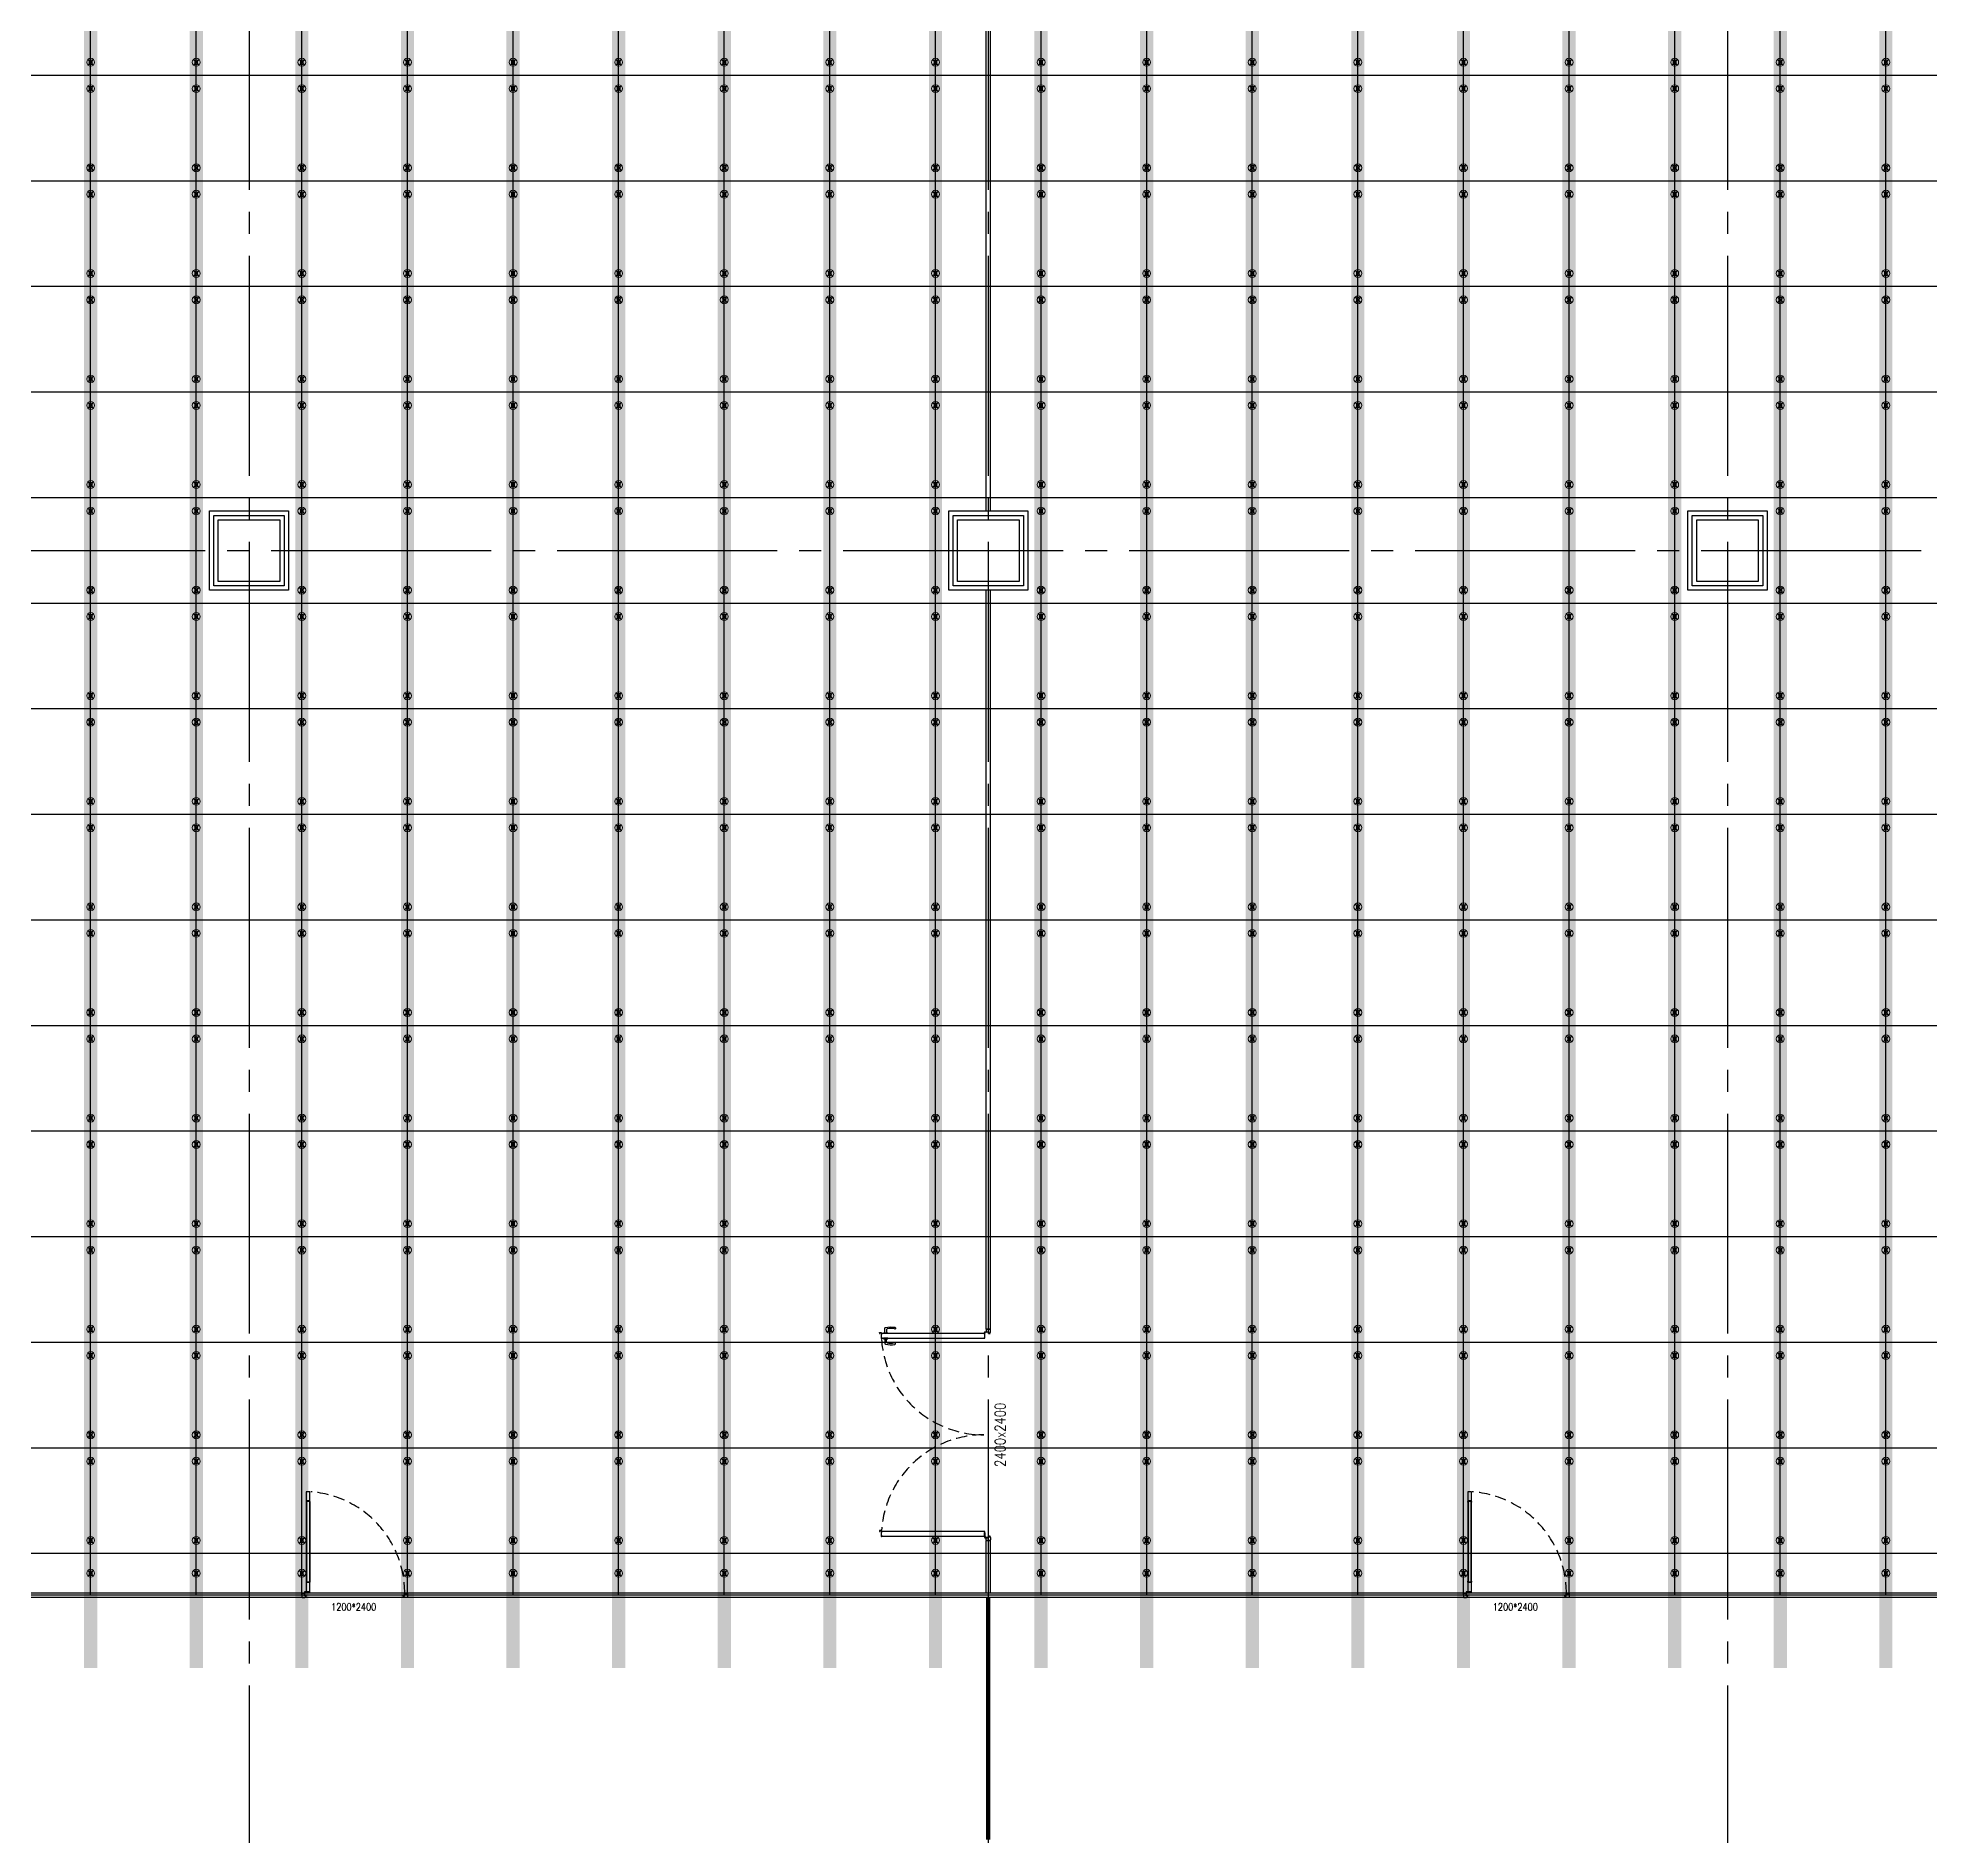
# Model space of a CAD drawing. Header units: millimetres. Extents: x -960 to 41501, y -1010 to 11880.
# Drawn here: x 3240 to 5390, y 39 to 2083 of the extents above; entities that cross this region are included whole.
import ezdxf
from ezdxf.enums import TextEntityAlignment as Align

# ---------------------------------------------------------------- set-up
doc = ezdxf.new("R2010")
doc.units = ezdxf.units.MM
doc.header["$LTSCALE"] = 100
for name, pattern in [('188K-SM-03-F10-ARCH-PA-Y2257103$0$AP5A-SM-03-F20-ARCH-PA-Y2230801+Y2230803$0$ALL-PA-TXT-Y2221201$0$DASHED', [19.05, 12.7, -6.35]), ('188K-SM-03-F10-ARCH-PA-Y2257103$0$DASHED', [19.05, 12.7, -6.35]), ('X-S-FAB-L10$0$COL-CEN-LIN', [3.25, 2.5, -0.25, 0.25, -0.25])]:
    doc.linetypes.add(name, pattern=pattern)
for name, color, linetype in [('0-XREF', 7, 'Continuous'), ('188K-SM-03-F10-ARCH-CEIL-Y2257103$0$K-CEIL-4.2', 6, 'Continuous'), ('188K-SM-03-F10-ARCH-CEIL-Y2257103$0$K-CEIL-4.2-AREA', 6, 'Continuous'), ('188K-SM-03-F10-ARCH-CEIL-Y2257103$0$K-鋼構', 111, 'Continuous'), ('188K-SM-03-F10-ARCH-PA-Y2257103$0$K-Divider-7.5', 53, 'Continuous'), ('188K-SM-03-F10-ARCH-PA-Y2257103$0$K-Door', 53, 'Continuous'), ('188K-SM-03-F10-ARCH-PA-Y2257103$0$K-P1S-4.2-單抗', 53, 'Continuous'), ('188K-SM-03-F10-ARCH-PA-Y2257103$0$K-P2D-4.2-雙抗', 53, 'Continuous'), ('X-S-FAB-L10$0$0-DIM-TXT', 8, 'Continuous'), ('X-S-FAB-L10$0$BLOCK', 8, 'Continuous'), ('X-S-FAB-L10$0$CCL', 8, 'X-S-FAB-L10$0$COL-CEN-LIN'), ('X-S-FAB-L10$0$COL-S', 8, 'Continuous')]:
    doc.layers.add(name, color=color, linetype=linetype)
doc.layers.add('188K-SM-03-F10-ARCH-CEIL-Y2257103$0$K-吊點-標準', color=6, linetype='Continuous', lineweight=9)
doc.styles.add('188K-SM-03-F10-ARCH-PA-Y2257103$0$14P7-XFDP10$0$AA-TXT', font='simplex.shx', dxfattribs={"width": 0.8, "bigfont": 'chineset.shx'})
doc.styles.add('188K-SM-03-F10-ARCH-PA-Y2257103$0$AP5A-SM-03-F20-ARCH-PA-Y2230801+Y2230803$0$ALL-PA-TXT-Y2221201$0$Standard', font='txt.shx', dxfattribs={"bigfont": 'chineset.shx'})
doc.styles.add('X-S-FAB-L10$0$CHINA', font='simplex.shx', dxfattribs={"width": 0.75, "bigfont": 'chineset.shx'})
doc.styles.add('X-S-FAB-L10$0$Standard', font='', dxfattribs={"width": 0.8})
doc.styles.add('X-S-FAB-L10$0$TG_NOTE_TEXT', font='simplex.shx', dxfattribs={"width": 0.75, "bigfont": 'chineset.shx'})
doc.styles.get('X-S-FAB-L10$0$Standard').set_extended_font_data('Microsoft JhengHei')

# ---------------------------------------------------------------- blocks, each defined once
blk = doc.blocks.new('X-S-FAB-L10$0$FAB2-L05')
at = {"layer": 'X-S-FAB-L10$0$CCL'}
for p, q in [((-22680, 11005), (-22680, 0)), ((-21840, 11005), (-21840, 0)), ((-21000, 11005), (-21000, 0)), ((-26880, 2220), (1210, 2220))]:
    blk.add_line(p, q, dxfattribs=at)
at = {"layer": 'X-S-FAB-L10$0$COL-S'}
for points in [[(-22715, 2255), (-22645, 2255), (-22645, 2185), (-22715, 2185)], [(-21875, 2255), (-21805, 2255), (-21805, 2185), (-21875, 2185)], [(-21035, 2255), (-20965, 2255), (-20965, 2185), (-21035, 2185)]]:
    blk.add_lwpolyline(points, close=True, dxfattribs=at)
blk = doc.blocks.new('X-S-FAB-L10')
at = {"layer": 'X-S-FAB-L10$0$COL-S'}
for p, q in [((3445, 1535), (3515, 1535)), ((3445, 1465), (3445, 1535)), ((3515, 1535), (3515, 1465)), ((4285, 1535), (4355, 1535)), ((4285, 1465), (4285, 1535)), ((4355, 1535), (4355, 1465)), ((5125, 1535), (5195, 1535)), ((5125, 1465), (5125, 1535)), ((5195, 1535), (5195, 1465)), ((3515, 1465), (3445, 1465)), ((4355, 1465), (4285, 1465)), ((5195, 1465), (5125, 1465))]:
    blk.add_line(p, q, dxfattribs=at)
at = {"layer": 'X-S-FAB-L10$0$BLOCK'}
blk.add_blockref('X-S-FAB-L10$0$FAB2-L05', (26160, -720), dxfattribs=at)
at = {"style": 'X-S-FAB-L10$0$TG_NOTE_TEXT', "width": 0.5, "flags": 1}
for p in [(7463.3, 9020), (18268.3, 8649), (11197.8, 4800.2), (16485.8, 4800.2), (25420.3, 2635), (13360, 320, 0), (7463.3, -33.3)]:
    blk.add_attdef('WH', text='', height=20, dxfattribs=at).set_placement(p, align=Align.BOTTOM_LEFT)
at = {"width": 0.5}
for style, p in [('X-S-FAB-L10$0$TG_NOTE_TEXT', (7585, 9020)), ('X-S-FAB-L10$0$TG_NOTE_TEXT', (18390, 8649)), ('X-S-FAB-L10$0$TG_NOTE_TEXT', (11117.5, 4813.5)), ('X-S-FAB-L10$0$TG_NOTE_TEXT', (16607.5, 4813.5)), ('X-S-FAB-L10$0$TG_NOTE_TEXT', (25350, 2635)), ('X-S-FAB-L10$0$Standard', (13129.4, 325, 0)), ('X-S-FAB-L10$0$TG_NOTE_TEXT', (7585, -20))]:
    blk.add_attdef('DESC', text='', height=10, dxfattribs=dict(at, style=style)).set_placement(p, align=Align.BOTTOM_LEFT)
for tag, style, p in [('TYPE', 'X-S-FAB-L10$0$TG_NOTE_TEXT', (7619.3, 9020)), ('NO', 'X-S-FAB-L10$0$TG_NOTE_TEXT', (7650.1, 9020)), ('TYPE', 'X-S-FAB-L10$0$TG_NOTE_TEXT', (18424.2, 8649)), ('NO', 'X-S-FAB-L10$0$TG_NOTE_TEXT', (18455, 8649)), ('NO', 'X-S-FAB-L10$0$TG_NOTE_TEXT', (11088.6, 4813.5)), ('TYPE', 'X-S-FAB-L10$0$TG_NOTE_TEXT', (11151.8, 4813.5)), ('TYPE', 'X-S-FAB-L10$0$TG_NOTE_TEXT', (16641.8, 4813.5)), ('NO', 'X-S-FAB-L10$0$TG_NOTE_TEXT', (16672.6, 4813.5)), ('NO', 'X-S-FAB-L10$0$TG_NOTE_TEXT', (25313, 2635)), ('TYPE', 'X-S-FAB-L10$0$TG_NOTE_TEXT', (25350, 2635)), ('NO', 'X-S-FAB-L10$0$Standard', (13100, 320, 0)), ('TYPE', 'X-S-FAB-L10$0$Standard', (13129.4, 320, 0)), ('TYPE', 'X-S-FAB-L10$0$TG_NOTE_TEXT', (7619.3, -20)), ('NO', 'X-S-FAB-L10$0$TG_NOTE_TEXT', (7650.1, -20))]:
    blk.add_attdef(tag, text='', height=10, dxfattribs=dict(at, style=style)).set_placement(p, align=Align.BOTTOM_RIGHT)
at = {"style": 'X-S-FAB-L10$0$TG_NOTE_TEXT', "width": 0.5, "flags": 1}
for rotation, p in [(180, (43, 7480)), (180, (943, 7480)), (90, (24310, 3717.8)), (270, (17080, 1711.7))]:
    blk.add_attdef('WH', text='', height=20, rotation=rotation, dxfattribs=at).set_placement(p, align=Align.BOTTOM_LEFT)
at = {"width": 0.5}
for rotation, style, p in [(180, 'X-S-FAB-L10$0$Standard', (317.6, 7480)), (180, 'X-S-FAB-L10$0$Standard', (1217.6, 7480)), (90, 'X-S-FAB-L10$0$TG_NOTE_TEXT', (24310, 3647.5)), (270, 'X-S-FAB-L10$0$TG_NOTE_TEXT', (17080, 1605))]:
    blk.add_attdef('DESC', text='', height=10, rotation=rotation, dxfattribs=dict(at, style=style)).set_placement(p, align=Align.BOTTOM_LEFT)
for tag, rotation, style, p in [('TYPE', 180, 'X-S-FAB-L10$0$Standard', (317.6, 7480)), ('NO', 180, 'X-S-FAB-L10$0$Standard', (347, 7480)), ('TYPE', 180, 'X-S-FAB-L10$0$Standard', (1217.6, 7480)), ('NO', 180, 'X-S-FAB-L10$0$Standard', (1247, 7480)), ('TYPE', 90, 'X-S-FAB-L10$0$TG_NOTE_TEXT', (24310, 3647.5)), ('NO', 90, 'X-S-FAB-L10$0$TG_NOTE_TEXT', (24310, 3610.5)), ('TYPE', 270, 'X-S-FAB-L10$0$TG_NOTE_TEXT', (17080, 1605)), ('NO', 270, 'X-S-FAB-L10$0$TG_NOTE_TEXT', (17080, 1573))]:
    blk.add_attdef(tag, text='', height=10, rotation=rotation, dxfattribs=dict(at, style=style)).set_placement(p, align=Align.BOTTOM_RIGHT)
at = {"layer": 'X-S-FAB-L10$0$0-DIM-TXT', "style": 'X-S-FAB-L10$0$CHINA', "width": 0.75}
for p in [(667.4, 7855.1, -2689.4), (22627.4, 6728.8), (25644.7, 6728.8), (24778.8, 5569.1), (1118.3, 4980), (417.8, 4594.6), (23874.8, 4355), (22927.4, 4330.1), (23749.9, 3901.4), (417.8, 3765.2), (1118.3, 3730), (417.8, 3115.8), (536.9, 2227.8), (16909, 1782.7), (888.4, 880.5), (16977.4, 750), (18878.8, 750), (25641.2, 553.2), (21364, 526.9)]:
    blk.add_attdef('HIG', text='', height=80, dxfattribs=at).set_placement(p, align=Align.MIDDLE_LEFT)
blk = doc.blocks.new('188K-SM-03-F10-ARCH-CEIL-Y2257103$0$A$C2CA95053')
h = blk.add_hatch(color=256)
edge = h.paths.add_edge_path()
edge.add_arc((0, 0), 0.5, 0, 360)
for p, q in [((3.2, 3.2), (-3.2, -3.2)), ((3.2, -3.2), (-3.2, 3.2))]:
    blk.add_line(p, q)
blk.add_lwpolyline([(-1.6, 2.5), (-1.6, -2.5), (1.6, -2.5), (1.6, 2.5)], close=True)
for radius in [4.5, 0.5]:
    blk.add_circle((0, 0), radius)
blk = doc.blocks.new('188K-SM-03-F10-ARCH-CEIL-Y2257103$0$天花板吊點-附調整片 - 3_8_螺桿吊架 100 mm 高調整片-V1-1FL')
blk.add_blockref('188K-SM-03-F10-ARCH-CEIL-Y2257103$0$A$C2CA95053', (0, 0))
blk = doc.blocks.new('188K-SM-03-F10-ARCH-CEIL-Y2257103')
at = {"layer": '188K-SM-03-F10-ARCH-CEIL-Y2257103$0$K-CEIL-4.2'}
for p, q in [((3300, 312.7), (3300, 8632.2)), ((3420, 312.7), (3420, 8632.2)), ((3540, 312.7), (3540, 8632.2)), ((3660, 312.7), (3660, 8632.2)), ((3780, 312.7), (3780, 8632.2)), ((3900, 312.7), (3900, 8632.2)), ((4020, 312.7), (4020, 8632.2)), ((4140, 312.7), (4140, 8632.2)), ((4260, 312.7), (4260, 8632.2)), ((4380, 312.7), (4380, 8632.2)), ((4500, 312.7), (4500, 8632.2)), ((4620, 312.7), (4620, 8632.2)), ((4740, 312.7), (4740, 8632.2)), ((4860, 312.7), (4860, 8632.2)), ((4980, 312.7), (4980, 8632.2)), ((5100, 312.7), (5100, 2108.7)), ((5220, 312.7), (5220, 2108.7)), ((5340, 312.7), (5340, 2108.7)), ((16747.2, 2040), (1847.7, 2040)), ((16747.2, 1920), (1847.7, 1920)), ((16747.2, 1800), (1847.7, 1800)), ((16747.2, 1680), (1847.7, 1680)), ((16747.2, 1560), (1847.7, 1560)), ((16747.2, 1440), (1847.7, 1440)), ((16747.2, 1320), (1847.7, 1320)), ((16747.2, 1200), (1847.7, 1200)), ((16747.2, 1080), (1847.7, 1080)), ((16747.2, 960), (1847.7, 960)), ((16747.2, 840), (1847.7, 840)), ((16747.2, 720), (1847.7, 720)), ((16747.2, 600), (1847.7, 600)), ((16747.2, 480), (1847.7, 480)), ((16747.2, 360), (1847.7, 360))]:
    blk.add_line(p, q, dxfattribs=at)
at = {"layer": '188K-SM-03-F10-ARCH-CEIL-Y2257103$0$K-CEIL-4.2-AREA', "elevation": 0}
blk.add_lwpolyline([(16747.2, 312.7), (14882.2, 312.7), (14882.2, 42.7), (14157.7, 42.7), (14157.7, 312.7), (1847.7, 312.7), (1847.7, 8305.8), (1767.7, 8305.8), (1767.7, 8632.2), (17592.2, 8632.2)], dxfattribs=at)
at = {"layer": '188K-SM-03-F10-ARCH-CEIL-Y2257103$0$K-CEIL-4.2-AREA'}
for points in [[(3445, 1535), (3515, 1535), (3515, 1465), (3445, 1465)], [(4285, 1535), (4355, 1535), (4355, 1465), (4285, 1465)], [(5125, 1535), (5195, 1535), (5195, 1465), (5125, 1465)]]:
    blk.add_lwpolyline(points, close=True, dxfattribs=at)
at = {"layer": '188K-SM-03-F10-ARCH-CEIL-Y2257103$0$K-鋼構', "const_width": 15}
for points in [[(3300, 8769.9), (3300, 230)], [(3900, 8769.9), (3900, 230)], [(4500, 8769.9), (4500, 230)], [(5100, 8769.9), (5100, 230)]]:
    blk.add_lwpolyline(points, dxfattribs=at)
at = {"layer": '188K-SM-03-F10-ARCH-CEIL-Y2257103$0$K-鋼構', "const_width": 15, "elevation": 0}
for points in [[(3420, 8769.9), (3420, 230)], [(3540, 8769.9), (3540, 230)], [(3660, 8769.9), (3660, 230)], [(3780, 8769.9), (3780, 230)], [(4020, 8769.9), (4020, 230)], [(4140, 8769.9), (4140, 230)], [(4260, 8769.9), (4260, 230)], [(4380, 8769.9), (4380, 230)], [(4620, 8769.9), (4620, 230)], [(4740, 8769.9), (4740, 230)], [(4860, 8769.9), (4860, 230)], [(4980, 8769.9), (4980, 230)], [(5220, 8769.9), (5220, 230)], [(5340, 8769.9), (5340, 230)]]:
    blk.add_lwpolyline(points, dxfattribs=at)
at = {"layer": '188K-SM-03-F10-ARCH-CEIL-Y2257103$0$K-吊點-標準', "color": 170, "lineweight": 18, "rotation": 179.9999999999997}
for p in [(3300, 2055), (3420, 2055), (3540, 2055), (3660, 2055), (3780, 2055), (3900, 2055), (4020, 2055), (4140, 2055), (4260, 2055), (4380, 2055), (4500, 2055), (4620, 2055), (4740, 2055), (4860, 2055), (4980, 2055), (5100, 2055), (5220, 2055), (5340, 2055), (3300, 2025), (3420, 2025), (3540, 2025), (3660, 2025), (3780, 2025), (3900, 2025), (4020, 2025), (4140, 2025), (4260, 2025), (4380, 2025), (4500, 2025), (4620, 2025), (4740, 2025), (4860, 2025), (4980, 2025), (5100, 2025), (5220, 2025), (5340, 2025), (3300, 1935), (3420, 1935), (3540, 1935), (3660, 1935), (3780, 1935), (3900, 1935), (4020, 1935), (4140, 1935), (4260, 1935), (4380, 1935), (4500, 1935), (4620, 1935), (4740, 1935), (4860, 1935), (4980, 1935), (5100, 1935), (5220, 1935), (5340, 1935), (3300, 1905), (3420, 1905), (3540, 1905), (3660, 1905), (3780, 1905), (3900, 1905), (4020, 1905), (4140, 1905), (4260, 1905), (4380, 1905), (4500, 1905), (4620, 1905), (4740, 1905), (4860, 1905), (4980, 1905), (5100, 1905), (5220, 1905), (5340, 1905), (3300, 1815), (3420, 1815), (3540, 1815), (3660, 1815), (3780, 1815), (3900, 1815), (4020, 1815), (4140, 1815), (4260, 1815), (4380, 1815), (4500, 1815), (4620, 1815), (4740, 1815), (4860, 1815), (4980, 1815), (5100, 1815), (5220, 1815), (5340, 1815), (3300, 1785), (3420, 1785), (3540, 1785), (3660, 1785), (3780, 1785), (3900, 1785), (4020, 1785), (4140, 1785), (4260, 1785), (4380, 1785), (4500, 1785), (4620, 1785), (4740, 1785), (4860, 1785), (4980, 1785), (5100, 1785), (5220, 1785), (5340, 1785), (3300, 1695), (3420, 1695), (3540, 1695), (3660, 1695), (3780, 1695), (3900, 1695), (4020, 1695), (4140, 1695), (4260, 1695), (4380, 1695), (4500, 1695), (4620, 1695), (4740, 1695), (4860, 1695), (4980, 1695), (5100, 1695), (5220, 1695), (5340, 1695), (3300, 1665), (3420, 1665), (3540, 1665), (3660, 1665), (3780, 1665), (3900, 1665), (4020, 1665), (4140, 1665), (4260, 1665), (4380, 1665), (4500, 1665), (4620, 1665), (4740, 1665), (4860, 1665), (4980, 1665), (5100, 1665), (5220, 1665), (5340, 1665), (3300, 1575), (3420, 1575), (3540, 1575), (3660, 1575), (3780, 1575), (3900, 1575), (4020, 1575), (4140, 1575), (4260, 1575), (4380, 1575), (4500, 1575), (4620, 1575), (4740, 1575), (4860, 1575), (4980, 1575), (5100, 1575), (5220, 1575), (5340, 1575), (3300, 1545), (3420, 1545), (3540, 1545), (3660, 1545), (3780, 1545), (3900, 1545), (4020, 1545), (4140, 1545), (4260, 1545), (4380, 1545), (4500, 1545), (4620, 1545), (4740, 1545), (4860, 1545), (4980, 1545), (5100, 1545), (5220, 1545), (5340, 1545), (3300, 1455), (3420, 1455), (3540, 1455), (3660, 1455), (3780, 1455), (3900, 1455), (4020, 1455), (4140, 1455), (4260, 1455), (4380, 1455), (4500, 1455), (4620, 1455), (4740, 1455), (4860, 1455), (4980, 1455), (5100, 1455), (5220, 1455), (5340, 1455), (3300, 1425), (3420, 1425), (3540, 1425), (3660, 1425), (3780, 1425), (3900, 1425), (4020, 1425), (4140, 1425), (4260, 1425), (4380, 1425), (4500, 1425), (4620, 1425), (4740, 1425), (4860, 1425), (4980, 1425), (5100, 1425), (5220, 1425), (5340, 1425), (3300, 1335), (3420, 1335), (3540, 1335), (3660, 1335), (3780, 1335), (3900, 1335), (4020, 1335), (4140, 1335), (4260, 1335), (4380, 1335), (4500, 1335), (4620, 1335), (4740, 1335), (4860, 1335), (4980, 1335), (5100, 1335), (5220, 1335), (5340, 1335), (3300, 1305), (3420, 1305), (3540, 1305), (3660, 1305), (3780, 1305), (3900, 1305), (4020, 1305), (4140, 1305), (4260, 1305), (4380, 1305), (4500, 1305), (4620, 1305), (4740, 1305), (4860, 1305), (4980, 1305), (5100, 1305), (5220, 1305), (5340, 1305), (3300, 1215), (3420, 1215), (3540, 1215), (3660, 1215), (3780, 1215), (3900, 1215), (4020, 1215), (4140, 1215), (4260, 1215), (4380, 1215), (4500, 1215), (4620, 1215), (4740, 1215), (4860, 1215), (4980, 1215), (5100, 1215), (5220, 1215), (5340, 1215), (3300, 1185), (3420, 1185), (3540, 1185), (3660, 1185), (3780, 1185), (3900, 1185), (4020, 1185), (4140, 1185), (4260, 1185), (4380, 1185), (4500, 1185), (4620, 1185), (4740, 1185), (4860, 1185), (4980, 1185), (5100, 1185), (5220, 1185), (5340, 1185), (3300, 1095), (3420, 1095), (3540, 1095), (3660, 1095), (3780, 1095), (3900, 1095), (4020, 1095), (4140, 1095), (4260, 1095), (4380, 1095), (4500, 1095), (4620, 1095), (4740, 1095), (4860, 1095), (4980, 1095), (5100, 1095), (5220, 1095), (5340, 1095), (3300, 1065), (3420, 1065), (3540, 1065), (3660, 1065), (3780, 1065), (3900, 1065), (4020, 1065), (4140, 1065), (4260, 1065), (4380, 1065), (4500, 1065), (4620, 1065), (4740, 1065), (4860, 1065), (4980, 1065), (5100, 1065), (5220, 1065), (5340, 1065), (3300, 975), (3420, 975), (3540, 975), (3660, 975), (3780, 975), (3900, 975), (4020, 975), (4140, 975), (4260, 975), (4380, 975), (4500, 975), (4620, 975), (4740, 975), (4860, 975), (4980, 975), (5100, 975), (5220, 975), (5340, 975), (3300, 945), (3420, 945), (3540, 945), (3660, 945), (3780, 945), (3900, 945), (4020, 945), (4140, 945), (4260, 945), (4380, 945), (4500, 945), (4620, 945), (4740, 945), (4860, 945), (4980, 945), (5100, 945), (5220, 945), (5340, 945), (3300, 855), (3420, 855), (3540, 855), (3660, 855), (3780, 855), (3900, 855), (4020, 855), (4140, 855), (4260, 855), (4380, 855), (4500, 855), (4620, 855), (4740, 855), (4860, 855), (4980, 855), (5100, 855), (5220, 855), (5340, 855), (3300, 825), (3420, 825), (3540, 825), (3660, 825), (3780, 825), (3900, 825), (4020, 825), (4140, 825), (4260, 825), (4380, 825), (4500, 825), (4620, 825), (4740, 825), (4860, 825), (4980, 825), (5100, 825), (5220, 825), (5340, 825), (3300, 735), (3420, 735), (3540, 735), (3660, 735), (3780, 735), (3900, 735), (4020, 735), (4140, 735), (4260, 735), (4380, 735), (4500, 735), (4620, 735), (4740, 735), (4860, 735), (4980, 735), (5100, 735), (5220, 735), (5340, 735), (3300, 705), (3420, 705), (3540, 705), (3660, 705), (3780, 705), (3900, 705), (4020, 705), (4140, 705), (4260, 705), (4380, 705), (4500, 705), (4620, 705), (4740, 705), (4860, 705), (4980, 705), (5100, 705), (5220, 705), (5340, 705), (3300, 615), (3420, 615), (3540, 615), (3660, 615), (3780, 615), (3900, 615), (4020, 615), (4140, 615), (4260, 615), (4380, 615), (4500, 615), (4620, 615), (4740, 615), (4860, 615), (4980, 615), (5100, 615), (5220, 615), (5340, 615), (3300, 585), (3420, 585), (3540, 585), (3660, 585), (3780, 585), (3900, 585), (4020, 585), (4140, 585), (4260, 585), (4380, 585), (4500, 585), (4620, 585), (4740, 585), (4860, 585), (4980, 585), (5100, 585), (5220, 585), (5340, 585), (3300, 495), (3420, 495), (3540, 495), (3660, 495), (3780, 495), (3900, 495), (4020, 495), (4140, 495), (4260, 495), (4380, 495), (4500, 495), (4620, 495), (4740, 495), (4860, 495), (4980, 495), (5100, 495), (5220, 495), (5340, 495), (3300, 465), (3420, 465), (3540, 465), (3660, 465), (3780, 465), (3900, 465), (4020, 465), (4140, 465), (4260, 465), (4380, 465), (4500, 465), (4620, 465), (4740, 465), (4860, 465), (4980, 465), (5100, 465), (5220, 465), (5340, 465), (3300, 375), (3420, 375), (3540, 375), (3660, 375), (3780, 375), (3900, 375), (4020, 375), (4140, 375), (4260, 375), (4380, 375), (4500, 375), (4620, 375), (4740, 375), (4860, 375), (4980, 375), (5100, 375), (5220, 375), (5340, 375), (3300, 337.7, 0), (3420, 337.7, 0), (3540, 337.7, 0), (3660, 337.7, 0), (3780, 337.7, 0), (3900, 337.7, 0), (4020, 337.7, 0), (4140, 337.7, 0), (4260, 337.7, 0), (4380, 337.7, 0), (4500, 337.7, 0), (4620, 337.7, 0), (4740, 337.7, 0), (4860, 337.7, 0), (4980, 337.7, 0), (5100, 337.7, 0), (5220, 337.7, 0), (5340, 337.7, 0)]:
    blk.add_blockref('188K-SM-03-F10-ARCH-CEIL-Y2257103$0$天花板吊點-附調整片 - 3_8_螺桿吊架 100 mm 高調整片-V1-1FL', p, dxfattribs=at)
blk = doc.blocks.new('188K-SM-03-F10-ARCH-PA-Y2257103$0$單開庫板門-1200x2400)圓型拉環鎖+輔助鎖)')
at = {"ltscale": 0.1}
for p, q in [((26008.6, -11403.6), (26004.5, -11403.6)), ((26004.5, -11403.6), (26004.5, -11414.1)), ((26004.5, -11414.1), (26004.5, -11415.3)), ((26004.5, -11414.1), (26008.6, -11414.1)), ((26004.5, -11415.4), (26004.6, -11415.5)), ((26008.6, -11414), (26004.6, -11414)), ((26004.6, -11414.3), (26004.6, -11414.2)), ((26004.6, -11415.3), (26004.6, -11414.5)), ((26004.7, -11414.1), (26006.5, -11414.1)), ((26005.1, -11414.4), (26004.7, -11414.4)), ((26004.7, -11414.5), (26005.1, -11414.5)), ((26004.7, -11414.5), (26004.7, -11506)), ((26004.7, -11506), (26004.7, -11414.5)), ((26004.7, -11414.5), (26004.7, -11414.5)), ((26004.7, -11415.4), (26004.7, -11415.3)), ((26005.2, -11414.4), (26005.2, -11414.4)), ((26006.5, -11414.1), (26006.6, -11414.1)), ((26006.6, -11414.1), (26006.6, -11414.1)), ((26006.6, -11414.1), (26008.4, -11414.1)), ((26008.4, -11414.4), (26008, -11414.4)), ((26008, -11414.4), (26008, -11414.4)), ((26008, -11414.5), (26008.4, -11414.5)), ((26008.4, -11506), (26008.4, -11414.5)), ((26008.4, -11414.5), (26008.4, -11414.5)), ((26008.4, -11414.5), (26008.4, -11506)), ((26008.4, -11415.3), (26008.4, -11415.4)), ((26008.5, -11414.2), (26008.5, -11414.3)), ((26008.5, -11414.5), (26008.5, -11415.3)), ((26008.5, -11415.5), (26008.6, -11415.4)), ((26008.6, -11414.1), (26008.6, -11403.6)), ((26008.6, -11415.3), (26008.6, -11414.1)), ((25999.5, -11519.7), (25999.5, -11523.2)), ((26002.5, -11519.1), (26000, -11519.1)), ((26000, -11523.7), (26002.4, -11523.7)), ((26002.4, -11523.7), (26004.1, -11522.6)), ((26002.9, -11518.5), (26002.6, -11518.5)), ((26002.6, -11518.5), (26002.6, -11521)), ((26002.6, -11521.9), (26002.6, -11519.3)), ((26002.6, -11521), (26002.9, -11521)), ((26003.4, -11521.9), (26002.6, -11521.9)), ((26002.9, -11521), (26002.9, -11518.5)), ((26003.3, -11522.2), (26003.3, -11522)), ((26003.3, -11522), (26003.4, -11522)), ((26004, -11522.2), (26003.3, -11522.2)), ((26008.3, -11517.5), (26003.6, -11517.5)), ((26003.6, -11517.5), (26003.6, -11517.7)), ((26003.6, -11517.7), (26008.3, -11517.7)), ((26004.1, -11521.9), (26003.9, -11521.9)), ((26003.9, -11522), (26004, -11522)), ((26004, -11522), (26004, -11522.2)), ((26004.2, -11522.4), (26004.2, -11521.9)), ((26008.6, -11506.4), (26004.5, -11506.4)), ((26004.5, -11506.4), (26004.5, -11518)), ((26004.5, -11518), (26008.6, -11518)), ((26004.7, -11506), (26004.7, -11506)), ((26008.3, -11517.7), (26008.3, -11517.5)), ((26008.4, -11506), (26008.4, -11506)), ((26008.6, -11518), (26008.6, -11506.4)), ((26114.8, -11521.9), (26115.1, -11521.9)), ((26114.8, -11522.4), (26114.8, -11521.9)), ((26114.9, -11522), (26114.9, -11522.2)), ((26115.1, -11522), (26114.9, -11522)), ((26114.9, -11522.2), (26115.7, -11522.2)), ((26116.6, -11523.7), (26114.9, -11522.6)), ((26115.5, -11521.9), (26116.3, -11521.9)), ((26115.7, -11522), (26115.5, -11522)), ((26115.7, -11522.2), (26115.7, -11522)), ((26116.3, -11521.9), (26116.3, -11519.3)), ((26116.5, -11519.1), (26119, -11519.1)), ((26119, -11523.7), (26116.6, -11523.7)), ((26119.5, -11519.7), (26119.5, -11523.2))]:
    blk.add_line(p, q, dxfattribs=at)
for points in [[(25999.5, -11518.9), (25999.5, -11523.9)], [(26119.5, -11518.9), (26119.5, -11523.9)]]:
    blk.add_lwpolyline(points)
blk.add_lwpolyline([(26006.6, -11506.4), (26006.5, -11506.3), (26004.7, -11506.3, -0.414214), (26004.6, -11506.3), (26004.6, -11506.1, -0.414214), (26004.7, -11506.1), (26005.1, -11506.1, 0.414214), (26005.2, -11506.1), (26005.2, -11506, 0.414214), (26005.1, -11506), (26004.7, -11506, -0.414214), (26004.6, -11506), (26004.6, -11505.2, -0.414214), (26004.7, -11505.2), (26004.7, -11505.2, 0.414214), (26004.7, -11505.2), (26004.7, -11505, 0.72636), (26004.6, -11505), (26004.5, -11505.1, 0.158507), (26004.5, -11505.2), (26004.5, -11506.4, 0.414214), (26004.6, -11506.5), (26008.6, -11506.5, 0.414214), (26008.6, -11506.4), (26008.6, -11505.2, 0.158507), (26008.6, -11505.1), (26008.5, -11505, 0.72636), (26008.4, -11505), (26008.4, -11505.2, 0.414214), (26008.5, -11505.2, -0.414214), (26008.5, -11505.2), (26008.5, -11506, -0.414214), (26008.4, -11506), (26008, -11506, 0.414214), (26008, -11506), (26008, -11506.1, 0.414214), (26008, -11506.1), (26008.4, -11506.1, -0.414214), (26008.5, -11506.1), (26008.5, -11506.3, -0.414214), (26008.4, -11506.3), (26006.6, -11506.3)], format="xyb", close=True, dxfattribs=at)
for centre, radius, start, end in [((26004.6, -11414.1), 0.0313, 90, 180), ((26004.6, -11415.3), 0.0313, 180, 216.0274), ((26004.7, -11414.2), 0.0313, 90, 180), ((26004.7, -11414.3), 0.0313, 180, 270), ((26004.7, -11414.5), 0.0313, 90, 180), ((26004.7, -11415.3), 0.0209, 180, 270), ((26004.7, -11415.4), 0.0313, 216.0274, 360), ((26004.7, -11415.3), 0.0209, 360, 90), ((26005.1, -11414.4), 0.0313, 270, 0), ((26005.1, -11414.4), 0.0313, 0, 90), ((26008, -11414.4), 0.0313, 90, 180), ((26008, -11414.4), 0.0313, 180, 270), ((26008.4, -11414.2), 0.0313, 360, 90), ((26008.4, -11414.3), 0.0313, 270, 0), ((26008.4, -11414.5), 0.0313, 0, 90), ((26008.5, -11415.3), 0.0209, 90, 180), ((26008.5, -11415.4), 0.0313, 180, 323.9726), ((26008.5, -11415.3), 0.0209, 270, 360), ((26008.6, -11414.1), 0.0313, 360, 90), ((26008.6, -11415.3), 0.0313, 323.9726, 360)]:
    blk.add_arc(centre, radius, start, end, dxfattribs=at)
at = {"linetype": '188K-SM-03-F10-ARCH-PA-Y2257103$0$AP5A-SM-03-F20-ARCH-PA-Y2230801+Y2230803$0$ALL-PA-TXT-Y2221201$0$DASHED', "ltscale": 0.01}
blk.add_arc((26001.1, -11518.7), 115.3, 359.8531, 85.8135, dxfattribs=at)
at = {"ltscale": 0.1}
for centre, major_axis, start_param, end_param in [((26000, -11519.7), (0.369, -0.369), 2.356194, 3.926991), ((26000, -11523.2), (-0.369, -0.369), 5.497787, 7.068583), ((26002.5, -11519.3), (0.111, -0.111), 7.068583, 8.63938), ((26003.4, -11521.9), (-0.0369, -0.0369), 0.785398, 3.926991), ((26003.9, -11521.9), (-0.0369, -0.0369), 3.926991, 7.068583), ((26004.1, -11521.9), (0.0369, -0.0369), 7.068583, 8.63938), ((26003.9, -11522.4), (0.221, -0.221), 6.162283, 7.068583), ((26114.8, -11521.9), (-0.0369, -0.0369), -2.356194, -0.785398), ((26115.1, -11522.4), (-0.221, -0.221), -0.785398, 0.120903), ((26115.1, -11521.9), (0.0369, -0.0369), -0.785398, 2.356194), ((26115.5, -11521.9), (0.0369, -0.0369), 2.356194, 5.497787), ((26116.5, -11519.3), (-0.111, -0.111), -2.356194, -0.785398), ((26119, -11519.7), (-0.369, -0.369), 2.356194, 3.926991), ((26119, -11523.2), (0.369, -0.369), -0.785398, 0.785398)]:
    blk.add_ellipse(centre, major_axis=major_axis, ratio=1, start_param=start_param, end_param=end_param, dxfattribs=at)
at = {"ltscale": 0.1, "extrusion": (0, 0, -1)}
blk.add_ellipse((26003.1, -11517.9), major_axis=(-0.516, 0.516), ratio=1, start_param=5.497787, end_param=11.780972, dxfattribs=at)
at = {"color": 8, "ltscale": 0.1, "style": '188K-SM-03-F10-ARCH-PA-Y2257103$0$AP5A-SM-03-F20-ARCH-PA-Y2230801+Y2230803$0$ALL-PA-TXT-Y2221201$0$Standard', "width": 0.85}
blk.add_text('1200*2400', height=8, dxfattribs=at).set_placement((26058.4, -11534.4), align=Align.MIDDLE_CENTER)
blk = doc.blocks.new('188K-SM-03-F10-ARCH-PA-Y2257103$0$雙開門-2400×2400')
for p, q in [((225.2, 117.7), (223.8, 117.6)), ((229.2, 117.7), (225.2, 117.7)), ((225.2, 115.5), (229.2, 115.5)), ((229.2, 119), (229.2, 114.1)), ((230, 119), (229.2, 119)), ((229.2, 114.1), (230, 114.1)), ((230, 114.1), (230, 119)), ((0, 2.5), (0, -2.5)), ((0, -1.9), (0, 1.9)), ((0.6, 2.5), (3, 2.5)), ((3, 2.5), (3, 0.2)), ((3, 0.2), (3, 0.2)), ((239.4, 2.5), (237, 2.5)), ((237, 2.5), (237, -0.2)), ((237, -0.2), (237, 0)), ((240, 2.5), (240, -2.5)), ((240, -1.9), (240, 1.9)), ((3, -2.5), (0.6, -2.5)), ((4.7, -1.9), (3, -2.5)), ((3.7, -0.6), (3.9, -0.6)), ((3.9, -0.6), (4, -0.6)), ((4.1, -0.7), (4, -0.7)), ((4, -0.7), (4, -1.5)), ((4, -1.5), (4.6, -1.5)), ((4.5, -0.2), (4.1, -0.2)), ((4.1, -0.7), (4.1, -0.7)), ((4.6, -0.7), (4.5, -0.7)), ((4.5, -0.7), (4.5, -0.7)), ((4.6, -0.6), (4.7, -0.6)), ((4.6, -1.5), (4.6, -0.7)), ((4.7, -0.6), (4.8, -0.6)), ((5, -0.8), (5, -1.5)), ((235, -0.8), (235, -1.5)), ((235.3, -0.6), (235.2, -0.6)), ((235.4, -0.6), (235.3, -0.6)), ((235.3, -1.9), (237, -2.5)), ((235.4, -1.5), (235.4, -0.7)), ((235.4, -0.7), (235.5, -0.7)), ((236, -1.5), (235.4, -1.5)), ((235.5, -0.2), (235.9, -0.2)), ((235.5, -0.7), (235.5, -0.7)), ((235.9, -0.7), (235.9, -0.7)), ((235.9, -0.7), (236, -0.7)), ((236.1, -0.6), (236, -0.6)), ((236, -0.7), (236, -1.5)), ((236.3, -0.6), (236.1, -0.6)), ((237, -2.5), (239.4, -2.5))]:
    blk.add_line(p, q)
for points in [[(10.9, 121.6), (10.9, 123.4), (10.9, 121.6), (4.3, 121.6), (4.3, 121.5), (4.7, 121.5), (4.7, 120.4, 0.414214), (4.8, 120.3), (5, 120.3), (5, 120.4), (4.9, 120.4), (4.9, 121.4), (5, 121.4), (5, 4.1), (4.9, 4.1), (4.9, 5.1), (5, 5.1), (5, 5.2), (4.8, 5.2, 0.414214), (4.7, 5.1), (4.7, 4, 0.414214), (4.8, 3.8), (10.2, 3.8, 0.414214), (10.3, 4), (10.3, 5.1, 0.414214), (10.2, 5.2), (10, 5.2), (10, 5.1), (10.1, 5.1), (10.1, 4.1), (10, 4.1), (10, 121.4), (10.1, 121.4), (10.1, 120.4), (10, 120.4), (10, 120.3), (10.2, 120.3, 0.414214), (10.3, 120.4), (10.3, 121.4), (11.1, 121.4, 0.414214), (11.1, 121.4), (11.1, 123.6, 0.414214), (11.1, 123.7), (10.3, 123.7), (10.3, 123.4), (10.9, 123.4)], [(235.9, 121.6), (235.9, 123.4), (235.9, 121.6), (229.3, 121.6), (229.3, 121.5), (229.7, 121.5), (229.7, 120.4, 0.414214), (229.8, 120.3), (230, 120.3), (230, 120.4), (229.9, 120.4), (229.9, 121.4), (230, 121.4), (230, 4.1), (229.9, 4.1), (229.9, 5.1), (230, 5.1), (230, 5.2), (229.8, 5.2, 0.414214), (229.7, 5.1), (229.7, 4, 0.414214), (229.8, 3.8), (235.2, 3.8, 0.414214), (235.3, 4), (235.3, 5.1, 0.414214), (235.2, 5.2), (235, 5.2), (235, 5.1), (235.1, 5.1), (235.1, 4.1), (235, 4.1), (235, 121.4), (235.1, 121.4), (235.1, 120.4), (235, 120.4), (235, 120.3), (235.2, 120.3, 0.414214), (235.3, 120.4), (235.3, 121.4), (236.1, 121.4, 0.414214), (236.1, 121.4), (236.1, 123.6, 0.414214), (236.1, 123.7), (235.3, 123.7), (235.3, 123.4), (235.9, 123.4)], [(235.8, 117.7), (239.8, 117.7), (241.2, 117.6, -0.327495), (242, 116.9, -0.089847), (242.2, 106.2, -1.144881), (240.3, 106.6, 0.137079), (240.3, 114.9, 0.349357), (239.8, 115.5), (235.8, 115.5)]]:
    blk.add_lwpolyline(points, format="xyb")
blk.add_lwpolyline([(235, 114.1), (235, 119), (235.8, 119), (235.8, 114.1)], close=True)
at = {"ltscale": 500}
for points in [[(3.3, 0.3), (3.3, 3.1), (3, 3.1), (3, 0.3)], [(8.5, 3.8), (4, 3.8), (4, 4.1), (8.5, 4.1)], [(231.5, 3.8), (236, 3.8), (236, 4.1), (231.5, 4.1)], [(236.7, -0.1), (236.7, 3.1), (237, 3.1), (237, -0.1)]]:
    blk.add_lwpolyline(points, close=True, dxfattribs=at)
at = {"linetype": '188K-SM-03-F10-ARCH-PA-Y2257103$0$DASHED', "ltscale": 0.01}
for centre, start, end in [((3.5, 5.1), 0, 85.9993), ((236.5, 5.1), 94.0007, 180)]:
    blk.add_arc(centre, 116.5, start, end, dxfattribs=at)
for centre, radius, start, end in [((0.6, 1.9), 0.598, 90, 180), ((3.9, 0.2), 0.855, 178.2453, 256.7344), ((236.3, 0), 0.659, 270, 360), ((239.4, 1.9), 0.598, 0, 90), ((0.6, -1.9), 0.598, 180, 270), ((4.3, -0.6), 0.427, 111.7868, 180), ((4, -0.7), 0.11, 360, 90), ((4.3, -0.6), 0.427, 0, 68.2132), ((4.6, -0.7), 0.11, 90, 180), ((4.5, -1.5), 0.5, 288.9704, 0), ((4.8, -0.8), 0.2, 0, 90), ((235.2, -0.8), 0.2, 90, 180), ((235.5, -1.5), 0.5, 180, 251.0296), ((235.7, -0.6), 0.427, 111.7868, 180), ((235.4, -0.7), 0.11, 360, 90), ((235.7, -0.6), 0.427, 0, 68.2132), ((236, -0.7), 0.11, 90, 180), ((239.4, -1.9), 0.598, 270, 360)]:
    blk.add_arc(centre, radius, start, end)
for centre, major_axis, start_param, end_param in [((252.5, 110.9), (-21.3, 21.3), 0.585307, 0.943734), ((223.9, 116.7), (0.624, 0.624), 0.866962, 2.13291), ((239.6, 110.8), (-10.9, 10.9), 0.51383, 1.058752), ((225.3, 114.9), (-0.417, 0.417), -0.669314, 0.675093), ((223.8, 106.3), (-0.707, 0.707), 0.872811, 4.284184)]:
    blk.add_ellipse(centre, major_axis=major_axis, ratio=1, start_param=start_param, end_param=end_param)
at = {"ltscale": 500, "extrusion": (0, 0, -1)}
blk.add_ellipse((3.5, 3.6), major_axis=(0.495, 0.495), ratio=1, start_param=3.926991, end_param=10.210176, dxfattribs=at)
at = {"ltscale": 500}
blk.add_ellipse((236.5, 3.6), major_axis=(-0.495, 0.495), ratio=1, start_param=3.926991, end_param=10.210176, dxfattribs=at)
at = {"color": 8, "style": '188K-SM-03-F10-ARCH-PA-Y2257103$0$14P7-XFDP10$0$AA-TXT', "width": 0.8}
blk.add_text('2400x2400', height=12, dxfattribs=at).set_placement((120, -13.5), align=Align.MIDDLE_CENTER)
blk = doc.blocks.new('188K-SM-03-F10-ARCH-PA-Y2257103')
at = {"layer": '188K-SM-03-F10-ARCH-PA-Y2257103$0$K-Divider-7.5', "const_width": 5, "elevation": 0}
blk.add_lwpolyline([(4320, 310), (4320, 35)], dxfattribs=at)
at = {"layer": '188K-SM-03-F10-ARCH-PA-Y2257103$0$K-P1S-4.2-單抗'}
for p, q in [((7405, 315, 0), (1860, 315, 0)), ((7405, 310, 0), (1860, 310, 0))]:
    blk.add_line(p, q, dxfattribs=at)
for points in [[(3435, 1545), (3525, 1545), (3525, 1455), (3435, 1455)], [(3440, 1540), (3520, 1540), (3520, 1460), (3440, 1460)], [(4275, 1545), (4365, 1545), (4365, 1455), (4275, 1455)], [(4280, 1540), (4360, 1540), (4360, 1460), (4280, 1460)], [(5115, 1545), (5205, 1545), (5205, 1455), (5115, 1455)], [(5120, 1540), (5200, 1540), (5200, 1460), (5120, 1460)]]:
    blk.add_lwpolyline(points, close=True, dxfattribs=at)
at = {"layer": '188K-SM-03-F10-ARCH-PA-Y2257103$0$K-P2D-4.2-雙抗'}
for p, q in [((4317.5, 1545), (4317.5, 2955)), ((4317.5, 1545), (4317.5, 2955)), ((4317.5, 1545), (4317.5, 2955)), ((4322.5, 1545), (4322.5, 2955)), ((4322.5, 1545), (4322.5, 2955)), ((4322.5, 1545), (4322.5, 2955)), ((4317.5, 615, 0), (4317.5, 1455)), ((4317.5, 615, 0), (4317.5, 1455)), ((4317.5, 615, 0), (4317.5, 1455)), ((4322.5, 615, 0), (4322.5, 1455)), ((4322.5, 615, 0), (4322.5, 1455)), ((4322.5, 615, 0), (4322.5, 1455)), ((4317.5, 315), (4317.5, 375, 0)), ((4317.5, 315), (4317.5, 375, 0)), ((4317.5, 315), (4317.5, 375, 0)), ((4322.5, 315), (4322.5, 375, 0)), ((4322.5, 315), (4322.5, 375, 0)), ((4322.5, 315), (4322.5, 375, 0))]:
    blk.add_line(p, q, dxfattribs=at)
at = {"layer": '188K-SM-03-F10-ARCH-PA-Y2257103$0$K-Door', "rotation": 89.99999999999999}
blk.add_blockref('188K-SM-03-F10-ARCH-PA-Y2257103$0$雙開門-2400×2400', (4320, 375), dxfattribs=at)
at = {"layer": '188K-SM-03-F10-ARCH-PA-Y2257103$0$K-Door'}
for p in [(-22459.5, 11833.9), (-21139.5, 11833.9, 0)]:
    blk.add_blockref('188K-SM-03-F10-ARCH-PA-Y2257103$0$單開庫板門-1200x2400)圓型拉環鎖+輔助鎖)', p, dxfattribs=at)

msp = doc.modelspace()

# ---------------------------------------------------------------- block references
at = {"layer": '0-XREF'}
for name in ['X-S-FAB-L10', '188K-SM-03-F10-ARCH-PA-Y2257103', '188K-SM-03-F10-ARCH-CEIL-Y2257103']:
    msp.add_blockref(name, (0, 0), dxfattribs=at)

doc.saveas('drawing.dxf')
